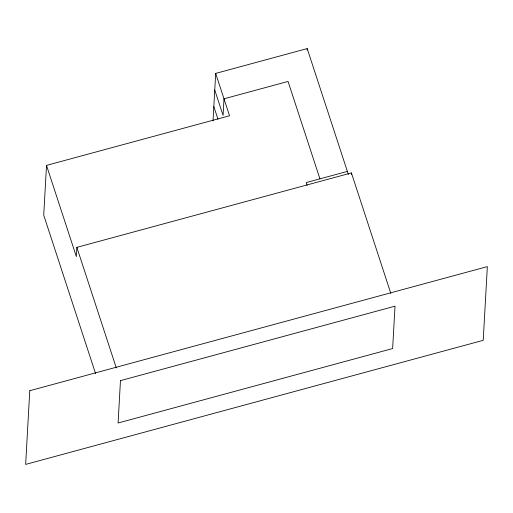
<?xml version="1.0" encoding="UTF-8"?>
<svg xmlns="http://www.w3.org/2000/svg" width="513" height="513" viewBox="0 0 513 513"><rect width="100%" height="100%" fill="white"/><g stroke="black" fill="none" stroke-linecap="round" stroke-linejoin="round"><path stroke-width="0.77" d="M348.404 174.529L307.197 48.594L215.684 73.41L229.542 115.758L46.51 165.398L43.727 215.146L95.565 373.567M390.855 293.468L351.405 172.913L76.86 247.369L76.347 256.583L46.51 165.398M213.036 120.792L215.684 73.41M307.114 50.171L307.197 48.594M351.322 174.452L351.405 172.913M347.384 171.4L306.203 182.57L307.127 185.392M319.926 178.845L288.056 81.445L223.995 98.817L223.072 115.406L214.755 89.993M213.831 106.576L217.987 119.279M76.86 247.369L116.304 367.924M29.773 390.707L25.65 464.406L483.227 340.318L487.35 266.613L29.773 390.707M120.465 380.627L118.093 423.007L392.644 348.551L395.01 306.171L120.465 380.627"/></g></svg>
